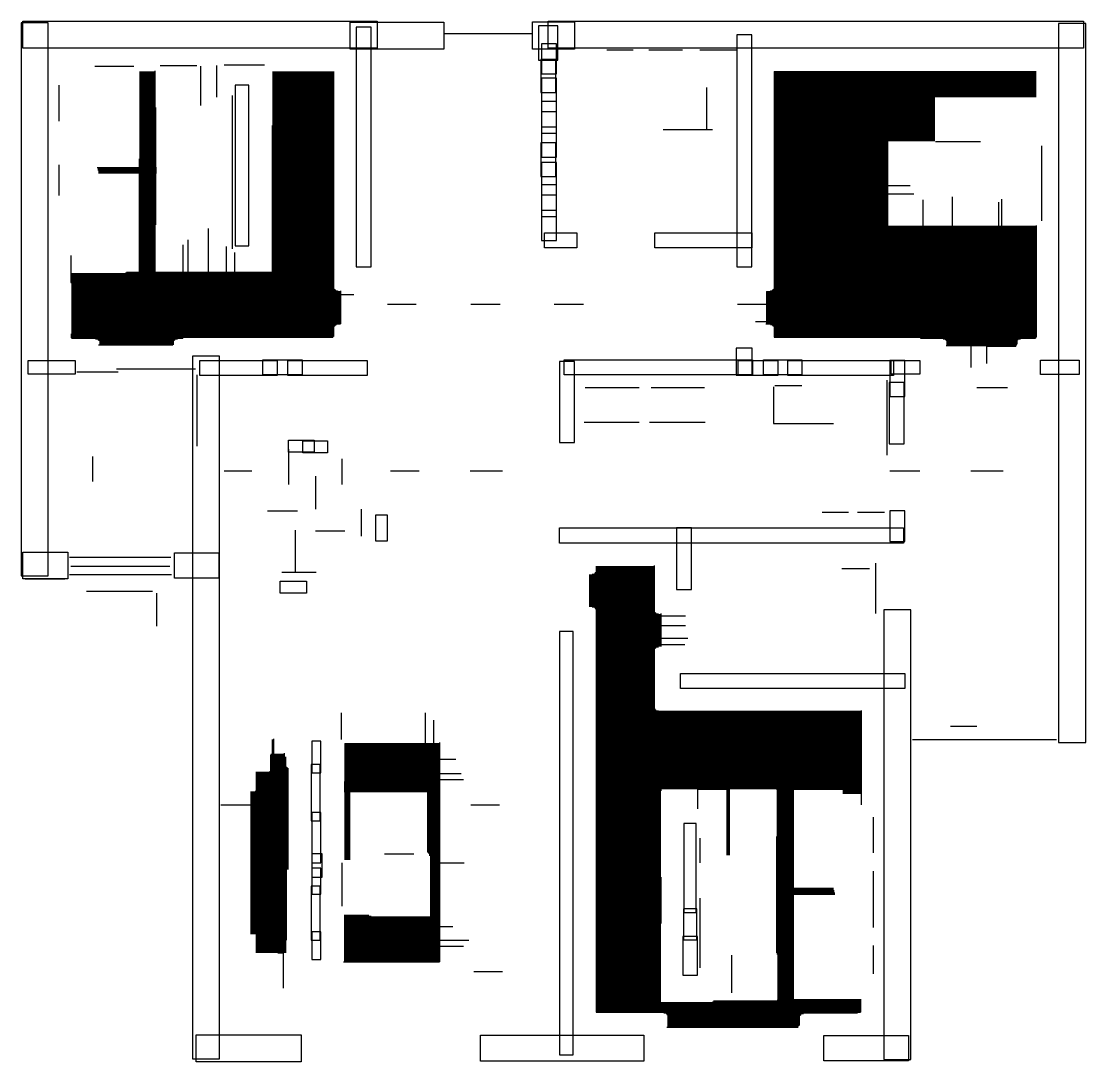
# Model space of a CAD drawing. Header units: metres. Extents: x -135 to 10487, y -135 to 10247.
import ezdxf

# ---------------------------------------------------------------- set-up
doc = ezdxf.new("R2010")
doc.units = ezdxf.units.M

msp = doc.modelspace()

# ---------------------------------------------------------------- linework, layer by layer
at = {"layer": 'A-TRACE'}
for p, q in [((4090, 10127), (4959, 10127)), ((5708, 9963), (5970, 9963)), ((6127, 9963), (6464, 9963)), ((6637, 9963), (7004, 9963)), ((599, 9798), (989, 9798)), ((1251, 9805), (1618, 9805)), ((1655, 9798), (1655, 9408)), ((1813, 9805), (1813, 9491)), ((1888, 9813), (2292, 9813)), ((1049, 9745), (1049, 7019)), ((1056, 9745), (1056, 7019)), ((1064, 9745), (1064, 7019)), ((1071, 9745), (1071, 7019)), ((1079, 9745), (1079, 7019)), ((1086, 9745), (1086, 7019)), ((1094, 9745), (1094, 7019)), ((1101, 9745), (1101, 7019)), ((1109, 9745), (1109, 7019)), ((1116, 9745), (1116, 7019)), ((1124, 9745), (1124, 7019)), ((1131, 9745), (1131, 7019)), ((1139, 9745), (1139, 7019)), ((1146, 9745), (1146, 7019)), ((1154, 9745), (1154, 7019)), ((1161, 9745), (1161, 7019)), ((1169, 9745), (1169, 7019)), ((1176, 9745), (1176, 7019)), ((1184, 9745), (1184, 7019)), ((1191, 9745), (1191, 7019)), ((1199, 9753), (1199, 7019)), ((2375, 9745), (2375, 7094)), ((2382, 9745), (2382, 7094)), ((2390, 9745), (2390, 7094)), ((2397, 9745), (2397, 7094)), ((2404, 9745), (2404, 7094)), ((2412, 9745), (2412, 7094)), ((2419, 9745), (2419, 7094)), ((2427, 9745), (2427, 7094)), ((2434, 9745), (2434, 7094)), ((2442, 9745), (2442, 7094)), ((2449, 9745), (2449, 7094)), ((2457, 9745), (2457, 7094)), ((2464, 9745), (2464, 7094)), ((2472, 9745), (2472, 7094)), ((2479, 9745), (2479, 7094)), ((2487, 9745), (2487, 7094)), ((2494, 9745), (2494, 7094)), ((2502, 9745), (2502, 7094)), ((2509, 9745), (2509, 7094)), ((2517, 9745), (2517, 7094)), ((2524, 9745), (2524, 7094)), ((2532, 9745), (2532, 7094)), ((2539, 9745), (2539, 7094)), ((2547, 9745), (2547, 7094)), ((2554, 9745), (2554, 7094)), ((2562, 9745), (2562, 7094)), ((2569, 9745), (2569, 7094)), ((2577, 9745), (2577, 7094)), ((2584, 9745), (2584, 7094)), ((2592, 9745), (2592, 7094)), ((2599, 9745), (2599, 7094)), ((2607, 9745), (2607, 7094)), ((2614, 9745), (2614, 7094)), ((2622, 9745), (2622, 7094)), ((2629, 9745), (2629, 7094)), ((2637, 9745), (2637, 7094)), ((2644, 9745), (2644, 7094)), ((2652, 9745), (2652, 7094)), ((2659, 9745), (2659, 7094)), ((2667, 9745), (2667, 7094)), ((2674, 9745), (2674, 7094)), ((2682, 9745), (2682, 7094)), ((2689, 9745), (2689, 7094)), ((2697, 9745), (2697, 7094)), ((2704, 9745), (2704, 7094)), ((2712, 9745), (2712, 7094)), ((2719, 9745), (2719, 7094)), ((2727, 9745), (2727, 7094)), ((2734, 9745), (2734, 7094)), ((2742, 9745), (2742, 7094)), ((2749, 9745), (2749, 7094)), ((2757, 9745), (2757, 7094)), ((2764, 9745), (2764, 7094)), ((2772, 9745), (2772, 7094)), ((2779, 9745), (2779, 7094)), ((2787, 9745), (2787, 7094)), ((2794, 9745), (2794, 7094)), ((2801, 9745), (2801, 7094)), ((2809, 9745), (2809, 7094)), ((2816, 9745), (2816, 7094)), ((2824, 9745), (2824, 7094)), ((2831, 9745), (2831, 7094)), ((2839, 9745), (2839, 7094)), ((2846, 9745), (2846, 7094)), ((2854, 9745), (2854, 7094)), ((2861, 9745), (2861, 7094)), ((2869, 9745), (2869, 7094)), ((2876, 9745), (2876, 7094)), ((2884, 9745), (2884, 7094)), ((2891, 9745), (2891, 7094)), ((2899, 9745), (2899, 7094)), ((2906, 9745), (2906, 7094)), ((2914, 9745), (2914, 7094)), ((2921, 9745), (2921, 7094)), ((2929, 9745), (2929, 7094)), ((2936, 9745), (2936, 7094)), ((2944, 9745), (2944, 7094)), ((2951, 9745), (2951, 7094)), ((2959, 9745), (2959, 7094)), ((2966, 9745), (2966, 7094)), ((2974, 9745), (2974, 7094)), ((2981, 9745), (2981, 7101)), ((7378, 9745), (9993, 9745)), ((7378, 9745), (7378, 7094)), ((7378, 9738), (9993, 9738)), ((7378, 9730), (9993, 9730)), ((7378, 9723), (9993, 9723)), ((7378, 9715), (9993, 9715)), ((7378, 9708), (9993, 9708)), ((7378, 9700), (9993, 9700)), ((7378, 9693), (9993, 9693)), ((7378, 9685), (9993, 9685)), ((7378, 9678), (9993, 9678)), ((7378, 9670), (9993, 9670)), ((7386, 9745), (7386, 7094)), ((7393, 9745), (7393, 7094)), ((7401, 9745), (7401, 7094)), ((7408, 9745), (7408, 7094)), ((7416, 9745), (7416, 7094)), ((7423, 9745), (7423, 7094)), ((7431, 9745), (7431, 7094)), ((7438, 9745), (7438, 7094)), ((7446, 9745), (7446, 7094)), ((7453, 9745), (7453, 7094)), ((7461, 9745), (7461, 7094)), ((7468, 9745), (7468, 7094)), ((7476, 9745), (7476, 7094)), ((7483, 9745), (7483, 7094)), ((7491, 9745), (7491, 7094)), ((7498, 9745), (7498, 7094)), ((7506, 9745), (7506, 7094)), ((7513, 9745), (7513, 7094)), ((7521, 9745), (7521, 7094)), ((7528, 9745), (7528, 7094)), ((7536, 9745), (7536, 7094)), ((7543, 9745), (7543, 7094)), ((7551, 9745), (7551, 7094)), ((7558, 9745), (7558, 7094)), ((7566, 9745), (7566, 7094)), ((7573, 9745), (7573, 7094)), ((7581, 9745), (7581, 7094)), ((7588, 9745), (7588, 7094)), ((7596, 9745), (7596, 7094)), ((7603, 9745), (7603, 7094)), ((7610, 9745), (7610, 7094)), ((7618, 9745), (7618, 7094)), ((7625, 9745), (7625, 7094)), ((7633, 9745), (7633, 7094)), ((7640, 9745), (7640, 7094)), ((7648, 9745), (7648, 7094)), ((7655, 9745), (7655, 7094)), ((7663, 9745), (7663, 7094)), ((7670, 9745), (7670, 7094)), ((7678, 9745), (7678, 7094)), ((7685, 9745), (7685, 7094)), ((7693, 9745), (7693, 7094)), ((7700, 9745), (7700, 7094)), ((7708, 9745), (7708, 7094)), ((7715, 9745), (7715, 7094)), ((7723, 9745), (7723, 7094)), ((7730, 9745), (7730, 7094)), ((7738, 9745), (7738, 7094)), ((7745, 9745), (7745, 7094)), ((7753, 9745), (7753, 7094)), ((7760, 9745), (7760, 7094)), ((7768, 9745), (7768, 7094)), ((7775, 9745), (7775, 7094)), ((7783, 9745), (7783, 7094)), ((7790, 9745), (7790, 7094)), ((7798, 9745), (7798, 7094)), ((7805, 9745), (7805, 7094)), ((7813, 9745), (7813, 7094)), ((7820, 9745), (7820, 7094)), ((7828, 9745), (7828, 7094)), ((7835, 9745), (7835, 7094)), ((7843, 9745), (7843, 7094)), ((7850, 9745), (7850, 7094)), ((7858, 9745), (7858, 7094)), ((7865, 9745), (7865, 7094)), ((7873, 9745), (7873, 7094)), ((7880, 9745), (7880, 7094)), ((7888, 9745), (7888, 7094)), ((7895, 9745), (7895, 7094)), ((7903, 9745), (7903, 7094)), ((7910, 9745), (7910, 7094)), ((7918, 9745), (7918, 7094)), ((7925, 9745), (7925, 7094)), ((7933, 9745), (7933, 7094)), ((7940, 9745), (7940, 7094)), ((7948, 9745), (7948, 7094)), ((7955, 9745), (7955, 7094)), ((7963, 9745), (7963, 7094)), ((7970, 9745), (7970, 7094)), ((7978, 9745), (7978, 7094)), ((7985, 9745), (7985, 7094)), ((7993, 9745), (7993, 7094)), ((8000, 9745), (8000, 7094)), ((8007, 9745), (8007, 7094)), ((8015, 9745), (8015, 7094)), ((8022, 9745), (8022, 7094)), ((8030, 9745), (8030, 7094)), ((8037, 9745), (8037, 7094)), ((8045, 9745), (8045, 7094)), ((8052, 9745), (8052, 7094)), ((8060, 9745), (8060, 7094)), ((8067, 9745), (8067, 7094)), ((8075, 9745), (8075, 7094)), ((8082, 9745), (8082, 7094)), ((8090, 9745), (8090, 7094)), ((8097, 9745), (8097, 7094)), ((8105, 9745), (8105, 7094)), ((8112, 9745), (8112, 7094)), ((8120, 9745), (8120, 7094)), ((8127, 9745), (8127, 7094)), ((8135, 9745), (8135, 7094)), ((8142, 9745), (8142, 7094)), ((8150, 9745), (8150, 7094)), ((8157, 9745), (8157, 7094)), ((8165, 9745), (8165, 7094)), ((8172, 9745), (8172, 7094)), ((8180, 9745), (8180, 7094)), ((8187, 9745), (8187, 7094)), ((8195, 9745), (8195, 7094)), ((8202, 9745), (8202, 7094)), ((8210, 9745), (8210, 7094)), ((8217, 9745), (8217, 7094)), ((8225, 9745), (8225, 7094)), ((8232, 9745), (8232, 7094)), ((8240, 9745), (8240, 7094)), ((8247, 9745), (8247, 7094)), ((8255, 9745), (8255, 7094)), ((8262, 9745), (8262, 7094)), ((8270, 9745), (8270, 7094)), ((8277, 9745), (8277, 7094)), ((8285, 9745), (8285, 7094)), ((8292, 9745), (8292, 7094)), ((8300, 9745), (8300, 7094)), ((8307, 9745), (8307, 7094)), ((8315, 9745), (8315, 7094)), ((8322, 9745), (8322, 7094)), ((8330, 9745), (8330, 7094)), ((8337, 9745), (8337, 7094)), ((8345, 9745), (8345, 7094)), ((8352, 9745), (8352, 7094)), ((8360, 9745), (8360, 7094)), ((8367, 9745), (8367, 7094)), ((8375, 9745), (8375, 7094)), ((8382, 9745), (8382, 7094)), ((8390, 9745), (8390, 7094)), ((8397, 9745), (8397, 7094)), ((8404, 9745), (8404, 7094)), ((8412, 9745), (8412, 7094)), ((8419, 9745), (8419, 7094)), ((8427, 9745), (8427, 7094)), ((8434, 9745), (8434, 7094)), ((8442, 9745), (8442, 7094)), ((8449, 9745), (8449, 7094)), ((8457, 9745), (8457, 7094)), ((8464, 9745), (8464, 7094)), ((8472, 9745), (8472, 7094)), ((8479, 9745), (8479, 7094)), ((8487, 9745), (8487, 7094)), ((8494, 9745), (8494, 7094)), ((8502, 9745), (8502, 7094)), ((8509, 9745), (8509, 7094)), ((240, 9610), (240, 9251)), ((6704, 9588), (6704, 9169)), ((7378, 9663), (9993, 9663)), ((7378, 9655), (9993, 9655)), ((7378, 9648), (9993, 9648)), ((7378, 9640), (9993, 9640)), ((7378, 9633), (9993, 9633)), ((7378, 9625), (9993, 9625)), ((7378, 9618), (9993, 9618)), ((7378, 9610), (9993, 9610)), ((7378, 9603), (9993, 9603)), ((7378, 9596), (9993, 9596)), ((7378, 9588), (9993, 9588)), ((7378, 9581), (9993, 9581)), ((7378, 9573), (9993, 9573)), ((7378, 9566), (9993, 9566)), ((1970, 9506), (1970, 7978)), ((7378, 9558), (9993, 9558)), ((7378, 9551), (9993, 9551)), ((7378, 9543), (9993, 9543)), ((7378, 9536), (9993, 9536)), ((7378, 9528), (9993, 9528)), ((7378, 9521), (9993, 9521)), ((7378, 9513), (9993, 9513)), ((7378, 9506), (9993, 9506)), ((7378, 9498), (9993, 9498)), ((7378, 9491), (8981, 9491)), ((7378, 9483), (8981, 9483)), ((7378, 9476), (8981, 9476)), ((7378, 9468), (8981, 9468)), ((7378, 9461), (8981, 9461)), ((1206, 9386), (1206, 8217)), ((7378, 9453), (8981, 9453)), ((7378, 9446), (8981, 9446)), ((7378, 9438), (8981, 9438)), ((7378, 9431), (8981, 9431)), ((7378, 9423), (8981, 9423)), ((7378, 9416), (8981, 9416)), ((7378, 9408), (8981, 9408)), ((7378, 9401), (8981, 9401)), ((7378, 9393), (8981, 9393)), ((7378, 9386), (8981, 9386)), ((7378, 9378), (8981, 9378)), ((7378, 9371), (8981, 9371)), ((7378, 9363), (8981, 9363)), ((7378, 9356), (8981, 9356)), ((7378, 9348), (8981, 9348)), ((7378, 9341), (8981, 9341)), ((7378, 9333), (8981, 9333)), ((7378, 9326), (8981, 9326)), ((7378, 9318), (8981, 9318)), ((7378, 9311), (8981, 9311)), ((7378, 9303), (8981, 9303)), ((7378, 9296), (8981, 9296)), ((7378, 9288), (8981, 9288)), ((7378, 9281), (8981, 9281)), ((7378, 9273), (8981, 9273)), ((7378, 9266), (8981, 9266)), ((7378, 9258), (8981, 9258)), ((7378, 9251), (8981, 9251)), ((7378, 9243), (8981, 9243)), ((2367, 9206), (2367, 7094)), ((6270, 9169), (6764, 9169)), ((7378, 9236), (8981, 9236)), ((7378, 9228), (8981, 9228)), ((7378, 9221), (8981, 9221)), ((7378, 9213), (8981, 9213)), ((7378, 9206), (8981, 9206)), ((7378, 9199), (8981, 9199)), ((7378, 9191), (8981, 9191)), ((7378, 9184), (8981, 9184)), ((7378, 9176), (8981, 9176)), ((7378, 9169), (8981, 9169)), ((7378, 9161), (8981, 9161)), ((7378, 9154), (8981, 9154)), ((7378, 9146), (8981, 9146)), ((7378, 9139), (8981, 9139)), ((7378, 9131), (8981, 9131)), ((7378, 9124), (8981, 9124)), ((7378, 9116), (8981, 9116)), ((7378, 9109), (8981, 9109)), ((7378, 9101), (8981, 9101)), ((7378, 9094), (8981, 9094)), ((7378, 9086), (8981, 9086)), ((7378, 9079), (8981, 9079)), ((7378, 9071), (8981, 9071)), ((7378, 9064), (8981, 9064)), ((7378, 9056), (8981, 9056)), ((7378, 9049), (8509, 9049)), ((7378, 9041), (8509, 9041)), ((7378, 9034), (8509, 9034)), ((8989, 9049), (9438, 9049)), ((7378, 9026), (8509, 9026)), ((7378, 9019), (8509, 9019)), ((7378, 9011), (8509, 9011)), ((7378, 9004), (8509, 9004)), ((7378, 8996), (8509, 8996)), ((7378, 8989), (8509, 8989)), ((7378, 8981), (8509, 8981)), ((7378, 8974), (8509, 8974)), ((7378, 8966), (8509, 8966)), ((7378, 8959), (8509, 8959)), ((7378, 8951), (8509, 8951)), ((7378, 8944), (8509, 8944)), ((7378, 8936), (8509, 8936)), ((7378, 8929), (8509, 8929)), ((10045, 9004), (10045, 8255)), ((240, 8816), (240, 8509)), ((1041, 8876), (1041, 7019)), ((7378, 8921), (8509, 8921)), ((7378, 8914), (8509, 8914)), ((7378, 8906), (8509, 8906)), ((7378, 8899), (8509, 8899)), ((7378, 8891), (8509, 8891)), ((7378, 8884), (8509, 8884)), ((7378, 8876), (8509, 8876)), ((7378, 8869), (8509, 8869)), ((7378, 8861), (8509, 8861)), ((7378, 8854), (8509, 8854)), ((7378, 8846), (8509, 8846)), ((7378, 8839), (8509, 8839)), ((7378, 8831), (8509, 8831)), ((7378, 8824), (8509, 8824)), ((7378, 8816), (8509, 8816)), ((622, 8787), (1213, 8787)), ((629, 8779), (1213, 8779)), ((629, 8772), (1213, 8772)), ((629, 8764), (1213, 8764)), ((637, 8757), (1213, 8757)), ((637, 8749), (1213, 8749)), ((637, 8734), (1213, 8734)), ((644, 8742), (1213, 8742)), ((7378, 8809), (8509, 8809)), ((7378, 8801), (8509, 8801)), ((7378, 8794), (8509, 8794)), ((7378, 8787), (8509, 8787)), ((7378, 8779), (8509, 8779)), ((7378, 8772), (8509, 8772)), ((7378, 8764), (8509, 8764)), ((7378, 8757), (8509, 8757)), ((7378, 8749), (8509, 8749)), ((7378, 8742), (8509, 8742)), ((7378, 8734), (8509, 8734)), ((7378, 8727), (8509, 8727)), ((7378, 8719), (8509, 8719)), ((7378, 8712), (8509, 8712)), ((7378, 8704), (8509, 8704)), ((7378, 8697), (8509, 8697)), ((7378, 8689), (8509, 8689)), ((7378, 8682), (8509, 8682)), ((7378, 8674), (8509, 8674)), ((7378, 8667), (8509, 8667)), ((7378, 8659), (8509, 8659)), ((7378, 8652), (8509, 8652)), ((7378, 8644), (8509, 8644)), ((7378, 8637), (8509, 8637)), ((7378, 8629), (8509, 8629)), ((7378, 8622), (8509, 8622)), ((7378, 8614), (8509, 8614)), ((7378, 8607), (8734, 8607)), ((7378, 8599), (8509, 8599)), ((7378, 8592), (8509, 8592)), ((7378, 8584), (8509, 8584)), ((7378, 8577), (8509, 8577)), ((7378, 8569), (8509, 8569)), ((7378, 8562), (8509, 8562)), ((7378, 8554), (8509, 8554)), ((7378, 8547), (8509, 8547)), ((7378, 8539), (8509, 8539)), ((7378, 8532), (8509, 8532)), ((7378, 8524), (8772, 8524)), ((7378, 8517), (8509, 8517)), ((7378, 8509), (8509, 8509)), ((7378, 8502), (8509, 8502)), ((7378, 8494), (8509, 8494)), ((7378, 8487), (8509, 8487)), ((7378, 8479), (8509, 8479)), ((7378, 8472), (8509, 8472)), ((7378, 8464), (8509, 8464)), ((7378, 8457), (8509, 8457)), ((7378, 8449), (8509, 8449)), ((7378, 8442), (8509, 8442)), ((7378, 8434), (8509, 8434)), ((7378, 8427), (8509, 8427)), ((7378, 8419), (8509, 8419)), ((7378, 8412), (8509, 8412)), ((7378, 8404), (8509, 8404)), ((7378, 8397), (8509, 8397)), ((8861, 8464), (8861, 7086)), ((9154, 8494), (9154, 7011)), ((9618, 8442), (9618, 7004)), ((9648, 8472), (9648, 7004)), ((7378, 8390), (8509, 8390)), ((7378, 8382), (8509, 8382)), ((7378, 8375), (8509, 8375)), ((7378, 8367), (8509, 8367)), ((7378, 8360), (8509, 8360)), ((7378, 8352), (8509, 8352)), ((7378, 8345), (8509, 8345)), ((7378, 8337), (8509, 8337)), ((7378, 8330), (8509, 8330)), ((7378, 8322), (8509, 8322)), ((7378, 8315), (8509, 8315)), ((7378, 8307), (8509, 8307)), ((7378, 8300), (8509, 8300)), ((7378, 8292), (8509, 8292)), ((1730, 8180), (1730, 7094)), ((7378, 8285), (8509, 8285)), ((7378, 8277), (8509, 8277)), ((7378, 8270), (8509, 8270)), ((7378, 8262), (8509, 8262)), ((7378, 8255), (8509, 8255)), ((7378, 8247), (8509, 8247)), ((7378, 8240), (8509, 8240)), ((7378, 8232), (8509, 8232)), ((7378, 8225), (8509, 8225)), ((7378, 8217), (8509, 8217)), ((7378, 8210), (8509, 8210)), ((7378, 8202), (9993, 8202)), ((7378, 8195), (9993, 8195)), ((7378, 8187), (9993, 8187)), ((7378, 8180), (9993, 8180)), ((8517, 8202), (8517, 7094)), ((8524, 8202), (8524, 7094)), ((8532, 8202), (8532, 7094)), ((8539, 8202), (8539, 7094)), ((8547, 8202), (8547, 7094)), ((8554, 8202), (8554, 7094)), ((8562, 8202), (8562, 7094)), ((8569, 8202), (8569, 7094)), ((8577, 8202), (8577, 7094)), ((8584, 8202), (8584, 7094)), ((8592, 8202), (8592, 7094)), ((8599, 8202), (8599, 7094)), ((8607, 8202), (8607, 7094)), ((8614, 8202), (8614, 7094)), ((8622, 8202), (8622, 7094)), ((8629, 8202), (8629, 7094)), ((8637, 8202), (8637, 7094)), ((8644, 8202), (8644, 7094)), ((8652, 8202), (8652, 7094)), ((8659, 8202), (8659, 7094)), ((8667, 8202), (8667, 7094)), ((8674, 8202), (8674, 7094)), ((8682, 8202), (8682, 7094)), ((8689, 8202), (8689, 7094)), ((8697, 8202), (8697, 7094)), ((8704, 8202), (8704, 7094)), ((8712, 8202), (8712, 7094)), ((8719, 8202), (8719, 7094)), ((8727, 8202), (8727, 7094)), ((8734, 8202), (8734, 7094)), ((8742, 8202), (8742, 7094)), ((8749, 8202), (8749, 7094)), ((8757, 8202), (8757, 7094)), ((8764, 8202), (8764, 7094)), ((8772, 8202), (8772, 7094)), ((8779, 8202), (8779, 7094)), ((8787, 8202), (8787, 7094)), ((8794, 8202), (8794, 7094)), ((8801, 8202), (8801, 7094)), ((8809, 8202), (8809, 7094)), ((8816, 8202), (8816, 7094)), ((8824, 8202), (8824, 7094)), ((8831, 8202), (8831, 7094)), ((8839, 8202), (8839, 7086)), ((8846, 8202), (8846, 7086)), ((8854, 8202), (8854, 7086)), ((8869, 8202), (8869, 7086)), ((8876, 8202), (8876, 7086)), ((8884, 8202), (8884, 7086)), ((8891, 8202), (8891, 7086)), ((8899, 8202), (8899, 7086)), ((8906, 8202), (8906, 7086)), ((8914, 8202), (8914, 7086)), ((8921, 8202), (8921, 7086)), ((8929, 8202), (8929, 7086)), ((8936, 8202), (8936, 7086)), ((8944, 8202), (8944, 7086)), ((8951, 8202), (8951, 7086)), ((8959, 8202), (8959, 7086)), ((8966, 8202), (8966, 7086)), ((8974, 8202), (8974, 7086)), ((8981, 8202), (8981, 7086)), ((8989, 8202), (8989, 7086)), ((8996, 8202), (8996, 7086)), ((9004, 8202), (9004, 7086)), ((9011, 8202), (9011, 7086)), ((9019, 8202), (9019, 7086)), ((9026, 8202), (9026, 7086)), ((9034, 8202), (9034, 7086)), ((9041, 8202), (9041, 7086)), ((9049, 8202), (9049, 7086)), ((9056, 8202), (9056, 7086)), ((9064, 8202), (9064, 7079)), ((9071, 8202), (9071, 7079)), ((9079, 8202), (9079, 7079)), ((9086, 8202), (9086, 7071)), ((9094, 8202), (9094, 7064)), ((9101, 8202), (9101, 7011)), ((9109, 8202), (9109, 7011)), ((9116, 8202), (9116, 7011)), ((9124, 8202), (9124, 7011)), ((9131, 8202), (9131, 7011)), ((9139, 8202), (9139, 7011)), ((9146, 8202), (9146, 7011)), ((9161, 8202), (9161, 7011)), ((9169, 8202), (9169, 7011)), ((9176, 8202), (9176, 7011)), ((9184, 8202), (9184, 7011)), ((9191, 8202), (9191, 7011)), ((9199, 8202), (9199, 7011)), ((9206, 8202), (9206, 7011)), ((9213, 8202), (9213, 7011)), ((9221, 8202), (9221, 7011)), ((9228, 8202), (9228, 7011)), ((9236, 8202), (9236, 7011)), ((9243, 8202), (9243, 7011)), ((9251, 8202), (9251, 7011)), ((9258, 8202), (9258, 7011)), ((9266, 8202), (9266, 7011)), ((9273, 8202), (9273, 7011)), ((9281, 8202), (9281, 7011)), ((9288, 8202), (9288, 7011)), ((9296, 8202), (9296, 7011)), ((9303, 8202), (9303, 7011)), ((9311, 8202), (9311, 7011)), ((9318, 8202), (9318, 7011)), ((9326, 8202), (9326, 7011)), ((9333, 8202), (9333, 7011)), ((9341, 8202), (9341, 6794)), ((9348, 8202), (9348, 7011)), ((9356, 8202), (9356, 7011)), ((9363, 8202), (9363, 7011)), ((9371, 8202), (9371, 7011)), ((9378, 8202), (9378, 7011)), ((9386, 8202), (9386, 7011)), ((9393, 8202), (9393, 7011)), ((9401, 8202), (9401, 7011)), ((9408, 8202), (9408, 7011)), ((9416, 8202), (9416, 7011)), ((9423, 8202), (9423, 7011)), ((9431, 8202), (9431, 7011)), ((9438, 8202), (9438, 7011)), ((9446, 8202), (9446, 7011)), ((9453, 8202), (9453, 7011)), ((9461, 8202), (9461, 7011)), ((9468, 8202), (9468, 7011)), ((9476, 8202), (9476, 7011)), ((9483, 8202), (9483, 7011)), ((9491, 8202), (9491, 7011)), ((9498, 8202), (9498, 6831)), ((9506, 8202), (9506, 7004)), ((9513, 8202), (9513, 7004)), ((9521, 8202), (9521, 7004)), ((9528, 8202), (9528, 7004)), ((9536, 8202), (9536, 7004)), ((9543, 8202), (9543, 7004)), ((9551, 8202), (9551, 7004)), ((9558, 8202), (9558, 7004)), ((9566, 8202), (9566, 7004)), ((9573, 8202), (9573, 7004)), ((9581, 8202), (9581, 7004)), ((9588, 8202), (9588, 7004)), ((9596, 8202), (9596, 7004)), ((9603, 8202), (9603, 7004)), ((9610, 8202), (9610, 7004)), ((9625, 8202), (9625, 7004)), ((9633, 8202), (9633, 7004)), ((9640, 8202), (9640, 7004)), ((9655, 8202), (9655, 7004)), ((9663, 8202), (9663, 7004)), ((9670, 8202), (9670, 7004)), ((9678, 8202), (9678, 7004)), ((9685, 8202), (9685, 7004)), ((9693, 8202), (9693, 7004)), ((9700, 8202), (9700, 7004)), ((9708, 8202), (9708, 7004)), ((9715, 8202), (9715, 7004)), ((9723, 8202), (9723, 7004)), ((9730, 8202), (9730, 7004)), ((9738, 8202), (9738, 7004)), ((9745, 8202), (9745, 7004)), ((9753, 8202), (9753, 7004)), ((9760, 8202), (9760, 7004)), ((9768, 8202), (9768, 7004)), ((9775, 8202), (9775, 7004)), ((9783, 8202), (9783, 7004)), ((9790, 8202), (9790, 7004)), ((9798, 8202), (9798, 7026)), ((9805, 8202), (9805, 7064)), ((9813, 8202), (9813, 7071)), ((9820, 8202), (9820, 7079)), ((9828, 8202), (9828, 7079)), ((9835, 8202), (9835, 7079)), ((9843, 8202), (9843, 7086)), ((9850, 8202), (9850, 7086)), ((9858, 8202), (9858, 7086)), ((9865, 8202), (9865, 7086)), ((9873, 8202), (9873, 7086)), ((9880, 8202), (9880, 7086)), ((9888, 8202), (9888, 7086)), ((9895, 8202), (9895, 7086)), ((9903, 8202), (9903, 7086)), ((9910, 8202), (9910, 7086)), ((9918, 8202), (9918, 7086)), ((9925, 8202), (9925, 7086)), ((9933, 8202), (9933, 7086)), ((9940, 8202), (9940, 7086)), ((9948, 8202), (9948, 7086)), ((9955, 8202), (9955, 7086)), ((9963, 8202), (9963, 7086)), ((9970, 8202), (9970, 7086)), ((9978, 8202), (9978, 7086)), ((9985, 8202), (9985, 7086)), ((9993, 8210), (9993, 7094)), ((7378, 8172), (9993, 8172)), ((7378, 8165), (9993, 8165)), ((7378, 8157), (9993, 8157)), ((7378, 8150), (9993, 8150)), ((7378, 8142), (9993, 8142)), ((7378, 8135), (9993, 8135)), ((7378, 8127), (9993, 8127)), ((7378, 8120), (9993, 8120)), ((7378, 8112), (9993, 8112)), ((7378, 8105), (9993, 8105)), ((7378, 8097), (9993, 8097)), ((7378, 8090), (9993, 8090)), ((7378, 8082), (9993, 8082)), ((7378, 8075), (9993, 8075)), ((1476, 8015), (1476, 7086)), ((1528, 8067), (1528, 7094)), ((1910, 8000), (1910, 7094)), ((7378, 8067), (9993, 8067)), ((7378, 8060), (9993, 8060)), ((7378, 8052), (9993, 8052)), ((7378, 8045), (9993, 8045)), ((7378, 8037), (9993, 8037)), ((7378, 8030), (9993, 8030)), ((7378, 8022), (9993, 8022)), ((7378, 8015), (9993, 8015)), ((7378, 8007), (9993, 8007)), ((7378, 8000), (9993, 8000)), ((7378, 7993), (9993, 7993)), ((7378, 7985), (9993, 7985)), ((7378, 7978), (9993, 7978)), ((7378, 7970), (9993, 7970)), ((360, 7910), (360, 7640)), ((1993, 7940), (1993, 7094)), ((7378, 7963), (9993, 7963)), ((7378, 7955), (9993, 7955)), ((7378, 7948), (9993, 7948)), ((7378, 7940), (9993, 7940)), ((7378, 7933), (9993, 7933)), ((7378, 7925), (9993, 7925)), ((7378, 7918), (9993, 7918)), ((7378, 7910), (9993, 7910)), ((7378, 7903), (9993, 7903)), ((7378, 7895), (9993, 7895)), ((7378, 7888), (9993, 7888)), ((7378, 7880), (9993, 7880)), ((7378, 7873), (9993, 7873)), ((7378, 7865), (9993, 7865)), ((7378, 7858), (9993, 7858)), ((7378, 7850), (9993, 7850)), ((7378, 7843), (9993, 7843)), ((7378, 7835), (9993, 7835)), ((7378, 7828), (9993, 7828)), ((7378, 7820), (9993, 7820)), ((7378, 7813), (9993, 7813)), ((7378, 7805), (9993, 7805)), ((7378, 7798), (9993, 7798)), ((7378, 7790), (9993, 7790)), ((7378, 7783), (9993, 7783)), ((7378, 7775), (9993, 7775)), ((7378, 7768), (9993, 7768)), ((7378, 7760), (9993, 7760)), ((360, 7730), (2981, 7730)), ((360, 7723), (2981, 7723)), ((360, 7715), (2981, 7715)), ((360, 7708), (2981, 7708)), ((360, 7700), (2981, 7700)), ((360, 7693), (2981, 7693)), ((360, 7685), (2981, 7685)), ((360, 7678), (2981, 7678)), ((360, 7670), (2981, 7670)), ((360, 7663), (2981, 7663)), ((360, 7655), (2981, 7655)), ((360, 7648), (2981, 7648)), ((906, 7738), (2981, 7738)), ((914, 7745), (2981, 7745)), ((7378, 7753), (9993, 7753)), ((7378, 7745), (9993, 7745)), ((7378, 7738), (9993, 7738)), ((7378, 7730), (9993, 7730)), ((7378, 7723), (9993, 7723)), ((7378, 7715), (9993, 7715)), ((7378, 7708), (9993, 7708)), ((7378, 7700), (9993, 7700)), ((7378, 7693), (9993, 7693)), ((7378, 7685), (9993, 7685)), ((7378, 7678), (9993, 7678)), ((7378, 7670), (9993, 7670)), ((7378, 7663), (9993, 7663)), ((7378, 7655), (9993, 7655)), ((7378, 7648), (9993, 7648)), ((360, 7640), (2981, 7640)), ((367, 7633), (2981, 7633)), ((367, 7625), (2981, 7625)), ((367, 7618), (2981, 7618)), ((367, 7610), (2981, 7610)), ((367, 7603), (2981, 7603)), ((367, 7596), (2981, 7596)), ((367, 7588), (2981, 7588)), ((367, 7581), (2981, 7581)), ((367, 7573), (2989, 7573)), ((367, 7566), (2996, 7566)), ((367, 7558), (3019, 7558)), ((367, 7551), (3049, 7551)), ((367, 7543), (3049, 7543)), ((2989, 7573), (2989, 7206)), ((2996, 7566), (2996, 7213)), ((3004, 7558), (3004, 7221)), ((3011, 7558), (3011, 7221)), ((3019, 7558), (3019, 7228)), ((3026, 7551), (3026, 7228)), ((3034, 7551), (3034, 7228)), ((3041, 7551), (3041, 7228)), ((3049, 7558), (3049, 7228)), ((7303, 7551), (9993, 7551)), ((7303, 7551), (7303, 7228)), ((7303, 7543), (9993, 7543)), ((7311, 7551), (7311, 7228)), ((7318, 7551), (7318, 7228)), ((7326, 7551), (7326, 7228)), ((7333, 7551), (7333, 7228)), ((7341, 7558), (9993, 7558)), ((7341, 7558), (7341, 7221)), ((7348, 7558), (7348, 7221)), ((7356, 7558), (7356, 7221)), ((7363, 7566), (9993, 7566)), ((7363, 7566), (7363, 7213)), ((7371, 7573), (9993, 7573)), ((7371, 7573), (7371, 7206)), ((7378, 7640), (9993, 7640)), ((7378, 7633), (9993, 7633)), ((7378, 7625), (9993, 7625)), ((7378, 7618), (9993, 7618)), ((7378, 7610), (9993, 7610)), ((7378, 7603), (9993, 7603)), ((7378, 7596), (9993, 7596)), ((7378, 7588), (9993, 7588)), ((7378, 7581), (9993, 7581)), ((367, 7536), (3049, 7536)), ((367, 7528), (3049, 7528)), ((367, 7521), (3184, 7521)), ((367, 7513), (3049, 7513)), ((367, 7506), (3049, 7506)), ((367, 7498), (3049, 7498)), ((367, 7491), (3049, 7491)), ((367, 7483), (3049, 7483)), ((367, 7476), (3049, 7476)), ((367, 7468), (3049, 7468)), ((367, 7461), (3049, 7461)), ((367, 7453), (3049, 7453)), ((367, 7446), (3049, 7446)), ((367, 7438), (3049, 7438)), ((7303, 7536), (9993, 7536)), ((7303, 7528), (9993, 7528)), ((7303, 7521), (9993, 7521)), ((7303, 7513), (9993, 7513)), ((7303, 7506), (9993, 7506)), ((7303, 7498), (9993, 7498)), ((7303, 7491), (9993, 7491)), ((7303, 7483), (9993, 7483)), ((7303, 7476), (9993, 7476)), ((7303, 7468), (9993, 7468)), ((7303, 7461), (9993, 7461)), ((7303, 7453), (9993, 7453)), ((7303, 7446), (9993, 7446)), ((7303, 7438), (9993, 7438)), ((367, 7431), (3049, 7431)), ((367, 7423), (3049, 7423)), ((367, 7416), (3049, 7416)), ((367, 7408), (3049, 7408)), ((367, 7401), (3049, 7401)), ((367, 7393), (3049, 7393)), ((367, 7386), (3049, 7386)), ((367, 7378), (3049, 7378)), ((367, 7371), (3049, 7371)), ((367, 7363), (3049, 7363)), ((367, 7356), (3049, 7356)), ((367, 7348), (3049, 7348)), ((367, 7341), (3049, 7341)), ((367, 7333), (3049, 7333)), ((3521, 7423), (3805, 7423)), ((4352, 7423), (4644, 7423)), ((5184, 7423), (5476, 7423)), ((7011, 7423), (9993, 7423)), ((7303, 7431), (9993, 7431)), ((7303, 7416), (9993, 7416)), ((7303, 7408), (9993, 7408)), ((7303, 7401), (9993, 7401)), ((7303, 7393), (9993, 7393)), ((7303, 7386), (9993, 7386)), ((7303, 7378), (9993, 7378)), ((7303, 7371), (9993, 7371)), ((7303, 7363), (9993, 7363)), ((7303, 7356), (9993, 7356)), ((7303, 7348), (9993, 7348)), ((7303, 7341), (9993, 7341)), ((7303, 7333), (9993, 7333)), ((367, 7326), (3049, 7326)), ((367, 7318), (3049, 7318)), ((367, 7311), (3049, 7311)), ((367, 7303), (3049, 7303)), ((367, 7296), (3049, 7296)), ((367, 7288), (3049, 7288)), ((367, 7281), (3049, 7281)), ((367, 7273), (3049, 7273)), ((367, 7266), (3049, 7266)), ((367, 7258), (3049, 7258)), ((367, 7251), (3049, 7251)), ((367, 7243), (3049, 7243)), ((367, 7236), (3049, 7236)), ((367, 7228), (3049, 7228)), ((7191, 7251), (9993, 7251)), ((7296, 7228), (9993, 7228)), ((7303, 7326), (9993, 7326)), ((7303, 7318), (9993, 7318)), ((7303, 7311), (9993, 7311)), ((7303, 7303), (9993, 7303)), ((7303, 7296), (9993, 7296)), ((7303, 7288), (9993, 7288)), ((7303, 7281), (9993, 7281)), ((7303, 7273), (9993, 7273)), ((7303, 7266), (9993, 7266)), ((7303, 7258), (9993, 7258)), ((7303, 7243), (9993, 7243)), ((7303, 7236), (9993, 7236)), ((360, 7124), (2981, 7124)), ((367, 7221), (3011, 7221)), ((367, 7213), (2996, 7213)), ((367, 7206), (2989, 7206)), ((367, 7199), (2981, 7199)), ((367, 7191), (2981, 7191)), ((367, 7184), (2981, 7184)), ((367, 7176), (2981, 7176)), ((367, 7169), (2981, 7169)), ((367, 7161), (2981, 7161)), ((367, 7154), (2981, 7154)), ((367, 7146), (2981, 7146)), ((367, 7139), (2981, 7139)), ((367, 7131), (2981, 7131)), ((7341, 7221), (9993, 7221)), ((7363, 7213), (9993, 7213)), ((7371, 7206), (9993, 7206)), ((7378, 7199), (9993, 7199)), ((7378, 7191), (9993, 7191)), ((7378, 7184), (9993, 7184)), ((7378, 7176), (9993, 7176)), ((7378, 7169), (9993, 7169)), ((7378, 7161), (9993, 7161)), ((7378, 7154), (9993, 7154)), ((7378, 7146), (9993, 7146)), ((7378, 7139), (9993, 7139)), ((7378, 7131), (9993, 7131)), ((7378, 7124), (9993, 7124)), ((360, 7116), (2981, 7116)), ((360, 7109), (2981, 7109)), ((360, 7101), (2981, 7101)), ((360, 7094), (2974, 7094)), ((367, 7086), (1476, 7086)), ((607, 7079), (1423, 7079)), ((629, 7071), (1401, 7071)), ((637, 7064), (1393, 7064)), ((637, 7019), (1378, 7019)), ((644, 7056), (1386, 7056)), ((644, 7049), (1386, 7049)), ((644, 7041), (1386, 7041)), ((644, 7034), (1386, 7034)), ((644, 7026), (1386, 7026)), ((7378, 7116), (9993, 7116)), ((7378, 7109), (9993, 7109)), ((7378, 7101), (9993, 7101)), ((7378, 7094), (9993, 7094)), ((8839, 7086), (9985, 7086)), ((9064, 7079), (9835, 7079)), ((9086, 7071), (9813, 7071)), ((9094, 7064), (9805, 7064)), ((9094, 7011), (9790, 7011)), ((9101, 7056), (9798, 7056)), ((9101, 7049), (9798, 7049)), ((9101, 7041), (9798, 7041)), ((9101, 7034), (9798, 7034)), ((9101, 7026), (9798, 7026)), ((9101, 7019), (9790, 7019)), ((9498, 7004), (9790, 7004)), ((419, 6749), (831, 6749)), ((816, 6779), (1603, 6779)), ((1573, 6779), (1573, 6007)), ((1618, 6719), (1618, 6007)), ((5491, 6592), (6030, 6592)), ((6150, 6592), (6682, 6592)), ((7371, 6599), (7371, 6232)), ((7386, 6614), (7655, 6614)), ((8502, 6667), (8502, 5918)), ((9401, 6592), (9708, 6592)), ((5483, 6247), (6030, 6247)), ((6135, 6247), (6689, 6247)), ((7371, 6232), (7970, 6232)), ((2532, 5978), (2532, 5625)), ((577, 5903), (577, 5655)), ((3064, 5880), (3064, 5625)), ((1888, 5760), (2165, 5760)), ((3551, 5760), (3835, 5760)), ((4345, 5760), (4667, 5760)), ((8532, 5760), (8831, 5760)), ((9341, 5760), (9663, 5760)), ((2801, 5708), (2801, 5378)), ((2322, 5363), (2622, 5363)), ((3258, 5378), (3258, 5109)), ((7858, 5348), (8120, 5348)), ((8210, 5348), (8479, 5348)), ((2599, 5169), (2599, 4749)), ((2801, 5161), (3094, 5161)), ((345, 4899), (1356, 4899)), ((360, 4809), (1348, 4809)), ((5603, 4809), (5603, 360)), ((5610, 4809), (5610, 352)), ((5618, 4809), (5618, 352)), ((5625, 4809), (5625, 352)), ((5633, 4809), (5633, 352)), ((5640, 4809), (5640, 352)), ((5648, 4809), (5648, 352)), ((5655, 4809), (5655, 352)), ((5663, 4809), (5663, 352)), ((5670, 4809), (5670, 352)), ((5678, 4809), (5678, 352)), ((5685, 4809), (5685, 352)), ((5693, 4809), (5693, 352)), ((5700, 4809), (5700, 352)), ((5708, 4809), (5708, 352)), ((5715, 4809), (5715, 360)), ((5723, 4809), (5723, 360)), ((5730, 4809), (5730, 360)), ((5738, 4809), (5738, 360)), ((5745, 4809), (5745, 360)), ((5753, 4809), (5753, 360)), ((5760, 4809), (5760, 360)), ((5768, 4809), (5768, 360)), ((5775, 4809), (5775, 360)), ((5783, 4809), (5783, 360)), ((5790, 4809), (5790, 360)), ((5798, 4809), (5798, 360)), ((5805, 4809), (5805, 360)), ((5813, 4809), (5813, 360)), ((5820, 4809), (5820, 360)), ((5828, 4809), (5828, 360)), ((5835, 4809), (5835, 360)), ((5843, 4809), (5843, 360)), ((5850, 4809), (5850, 360)), ((5858, 4809), (5858, 360)), ((5865, 4809), (5865, 360)), ((5873, 4809), (5873, 360)), ((5880, 4809), (5880, 360)), ((5888, 4809), (5888, 360)), ((5895, 4809), (5895, 360)), ((5903, 4809), (5903, 360)), ((5910, 4809), (5910, 360)), ((5918, 4809), (5918, 360)), ((5925, 4809), (5925, 360)), ((5933, 4809), (5933, 360)), ((5940, 4809), (5940, 360)), ((5948, 4809), (5948, 360)), ((5955, 4809), (5955, 360)), ((5963, 4809), (5963, 360)), ((5970, 4809), (5970, 360)), ((5978, 4809), (5978, 360)), ((5985, 4809), (5985, 360)), ((5993, 4809), (5993, 360)), ((6000, 4809), (6000, 360)), ((6007, 4809), (6007, 360)), ((6015, 4809), (6015, 360)), ((6022, 4809), (6022, 360)), ((6030, 4809), (6030, 360)), ((6037, 4809), (6037, 360)), ((6045, 4809), (6045, 360)), ((6052, 4809), (6052, 360)), ((6060, 4809), (6060, 360)), ((6067, 4809), (6067, 360)), ((6075, 4809), (6075, 360)), ((6082, 4809), (6082, 360)), ((6090, 4809), (6090, 360)), ((6097, 4809), (6097, 360)), ((6105, 4809), (6105, 360)), ((6112, 4809), (6112, 360)), ((6120, 4809), (6120, 360)), ((6127, 4809), (6127, 360)), ((6135, 4809), (6135, 360)), ((6142, 4809), (6142, 360)), ((6150, 4809), (6150, 360)), ((6157, 4809), (6157, 360)), ((6165, 4809), (6165, 360)), ((6172, 4809), (6172, 360)), ((6180, 4816), (6180, 360)), ((8052, 4787), (8330, 4787)), ((8390, 4839), (8390, 4337)), ((-97, 4682), (300, 4682)), ((345, 4727), (1363, 4727)), ((2464, 4749), (2809, 4749)), ((5536, 4727), (5536, 4404)), ((5543, 4727), (5543, 4404)), ((5551, 4727), (5551, 4404)), ((5558, 4727), (5558, 4404)), ((5566, 4734), (5566, 4397)), ((5573, 4734), (5573, 4397)), ((5581, 4734), (5581, 4397)), ((5588, 4742), (5588, 4390)), ((5596, 4749), (5596, 4382)), ((517, 4562), (1176, 4562)), ((1213, 4539), (1213, 4210)), ((5603, 4315), (6494, 4315)), ((6187, 4352), (6187, 3985)), ((6195, 4345), (6195, 3993)), ((6202, 4337), (6202, 4000)), ((6210, 4337), (6210, 4000)), ((6217, 4337), (6217, 4000)), ((6225, 4330), (6225, 4007)), ((6232, 4330), (6232, 4007)), ((6240, 4330), (6240, 4007)), ((6247, 4337), (6247, 4007)), ((5603, 4217), (6494, 4217)), ((5603, 4090), (6517, 4090)), ((5603, 4030), (6487, 4030)), ((6809, 3738), (7086, 3738)), ((7805, 3738), (8075, 3738)), ((3056, 3348), (3056, 3079)), ((3895, 3348), (3895, 2562)), ((5603, 3363), (8247, 3363)), ((5603, 3356), (8247, 3356)), ((5603, 3348), (8247, 3348)), ((5603, 3341), (8247, 3341)), ((5603, 3333), (8247, 3333)), ((5603, 3326), (8247, 3326)), ((5603, 3318), (8247, 3318)), ((5603, 3311), (8247, 3311)), ((5603, 3303), (8247, 3303)), ((5603, 3296), (8247, 3296)), ((6187, 3386), (6187, 360)), ((6195, 3378), (6195, 360)), ((6202, 3371), (6202, 360)), ((6210, 3371), (6210, 360)), ((6217, 3371), (6217, 360)), ((6225, 3363), (6225, 360)), ((6232, 3363), (6232, 360)), ((6240, 3363), (6240, 360)), ((6247, 3363), (6247, 2569)), ((6614, 3363), (6614, 2390)), ((6906, 3363), (6906, 1925)), ((6914, 3363), (6914, 1925)), ((6921, 3363), (6921, 1925)), ((6929, 3363), (6929, 1925)), ((7408, 3363), (7408, 936)), ((7416, 3363), (7416, 210)), ((7423, 3363), (7423, 210)), ((7431, 3363), (7431, 210)), ((7438, 3363), (7438, 210)), ((7446, 3363), (7446, 210)), ((7453, 3363), (7453, 210)), ((7461, 3363), (7461, 210)), ((7468, 3363), (7468, 210)), ((7476, 3363), (7476, 210)), ((7483, 3363), (7483, 210)), ((7491, 3363), (7491, 210)), ((7498, 3363), (7498, 210)), ((7506, 3363), (7506, 210)), ((7513, 3363), (7513, 210)), ((7521, 3363), (7521, 210)), ((7528, 3363), (7528, 210)), ((7536, 3363), (7536, 210)), ((7543, 3363), (7543, 210)), ((7551, 3363), (7551, 210)), ((7558, 3363), (7558, 210)), ((7566, 3363), (7566, 210)), ((8067, 3363), (8067, 2539)), ((8075, 3363), (8075, 2539)), ((8082, 3363), (8082, 2539)), ((8090, 3363), (8090, 2539)), ((8097, 3363), (8097, 2539)), ((8105, 3363), (8105, 2539)), ((8112, 3363), (8112, 2539)), ((8120, 3363), (8120, 2539)), ((8127, 3363), (8127, 2539)), ((8135, 3363), (8135, 2539)), ((8142, 3363), (8142, 2539)), ((8150, 3363), (8150, 2539)), ((8157, 3363), (8157, 2539)), ((8165, 3363), (8165, 2539)), ((8172, 3363), (8172, 2539)), ((8180, 3363), (8180, 2539)), ((8187, 3363), (8187, 2539)), ((8195, 3363), (8195, 2539)), ((8202, 3363), (8202, 2539)), ((8210, 3363), (8210, 2539)), ((8217, 3363), (8217, 2539)), ((8225, 3363), (8225, 2539)), ((8232, 3363), (8232, 2539)), ((8240, 3363), (8240, 2539)), ((8247, 3371), (8247, 2427)), ((3978, 3273), (3978, 861)), ((5603, 3288), (8247, 3288)), ((5603, 3281), (8247, 3281)), ((5603, 3273), (8247, 3273)), ((5603, 3266), (8247, 3266)), ((5603, 3258), (8247, 3258)), ((5603, 3251), (8247, 3251)), ((5603, 3243), (8247, 3243)), ((5603, 3236), (8247, 3236)), ((5603, 3228), (8247, 3228)), ((5603, 3221), (8247, 3221)), ((5603, 3213), (8247, 3213)), ((5603, 3206), (8247, 3206)), ((5603, 3199), (8247, 3199)), ((5603, 3191), (8247, 3191)), ((9139, 3213), (9401, 3213)), ((2382, 3086), (2382, 951)), ((5603, 3184), (8247, 3184)), ((5603, 3176), (8247, 3176)), ((5603, 3169), (8247, 3169)), ((5603, 3161), (8247, 3161)), ((5603, 3154), (8247, 3154)), ((5603, 3146), (8247, 3146)), ((5603, 3139), (8247, 3139)), ((5603, 3131), (8247, 3131)), ((5603, 3124), (8247, 3124)), ((5603, 3116), (8247, 3116)), ((5603, 3109), (8247, 3109)), ((5603, 3101), (8247, 3101)), ((5603, 3094), (8247, 3094)), ((5603, 3086), (8247, 3086)), ((2367, 3079), (2367, 951)), ((2375, 3079), (2375, 951)), ((3094, 3041), (4037, 3041)), ((3094, 3041), (3094, 1880)), ((3094, 3034), (4037, 3034)), ((3094, 3026), (4037, 3026)), ((3094, 3019), (4037, 3019)), ((3094, 3011), (4037, 3011)), ((3094, 3004), (4037, 3004)), ((3094, 2996), (4037, 2996)), ((3094, 2989), (4037, 2989)), ((3094, 2981), (4037, 2981)), ((3101, 3041), (3101, 1880)), ((3109, 3041), (3109, 1880)), ((3116, 3041), (3116, 1880)), ((3124, 3041), (3124, 1880)), ((3131, 3041), (3131, 1880)), ((3139, 3041), (3139, 1880)), ((3918, 3041), (3918, 1955)), ((3925, 3041), (3925, 1948)), ((3933, 3041), (3933, 1940)), ((3940, 3041), (3940, 1918)), ((3948, 3041), (3948, 861)), ((3955, 3041), (3955, 861)), ((3963, 3041), (3963, 861)), ((3970, 3041), (3970, 861)), ((3985, 3041), (3985, 861)), ((3993, 3041), (3993, 861)), ((4000, 3041), (4000, 861)), ((4007, 3041), (4007, 861)), ((4015, 3041), (4015, 861)), ((4022, 3041), (4022, 861)), ((4030, 3041), (4030, 861)), ((4037, 3049), (4037, 861)), ((5603, 3079), (8247, 3079)), ((5603, 3071), (8247, 3071)), ((5603, 3064), (8247, 3064)), ((5603, 3056), (8247, 3056)), ((5603, 3049), (8247, 3049)), ((5603, 3041), (8247, 3041)), ((5603, 3034), (8247, 3034)), ((5603, 3026), (8247, 3026)), ((5603, 3019), (8247, 3019)), ((5603, 3011), (8247, 3011)), ((5603, 3004), (8247, 3004)), ((5603, 2996), (8247, 2996)), ((5603, 2989), (8247, 2989)), ((5603, 2981), (8247, 2981)), ((8757, 3079), (10195, 3079)), ((2352, 2929), (2352, 951)), ((2360, 2936), (2360, 951)), ((2390, 2936), (2390, 951)), ((2397, 2936), (2397, 951)), ((2404, 2936), (2404, 951)), ((2412, 2936), (2412, 951)), ((2419, 2936), (2419, 951)), ((2427, 2936), (2427, 944)), ((2434, 2936), (2434, 944)), ((2442, 2936), (2442, 944)), ((2449, 2936), (2449, 944)), ((2457, 2936), (2457, 944)), ((2464, 2936), (2464, 944)), ((2472, 2936), (2472, 944)), ((2479, 2936), (2479, 599)), ((2487, 2944), (2487, 951)), ((2494, 2899), (2494, 951)), ((2502, 2906), (2502, 951)), ((3094, 2974), (4037, 2974)), ((3094, 2966), (4037, 2966)), ((3094, 2959), (4037, 2959)), ((3094, 2951), (4037, 2951)), ((3094, 2944), (4037, 2944)), ((3094, 2936), (4037, 2936)), ((3094, 2929), (4037, 2929)), ((3094, 2921), (4037, 2921)), ((3094, 2914), (4037, 2914)), ((3094, 2906), (4037, 2906)), ((3094, 2899), (4037, 2899)), ((3094, 2891), (4037, 2891)), ((3094, 2884), (4202, 2884)), ((3094, 2876), (4045, 2876)), ((3094, 2869), (4045, 2869)), ((5603, 2974), (8247, 2974)), ((5603, 2966), (8247, 2966)), ((5603, 2959), (8247, 2959)), ((5603, 2951), (8247, 2951)), ((5603, 2944), (8247, 2944)), ((5603, 2936), (8247, 2936)), ((5603, 2929), (8247, 2929)), ((5603, 2921), (8247, 2921)), ((5603, 2914), (8247, 2914)), ((5603, 2906), (8247, 2906)), ((5603, 2899), (8247, 2899)), ((5603, 2891), (8247, 2891)), ((5603, 2884), (8247, 2884)), ((5603, 2876), (8247, 2876)), ((5603, 2869), (8247, 2869)), ((2345, 2764), (2345, 951)), ((2509, 2809), (2509, 1079)), ((2517, 2801), (2517, 1783)), ((2524, 2794), (2524, 1783)), ((3094, 2861), (4045, 2861)), ((3094, 2854), (4045, 2854)), ((3094, 2846), (4045, 2846)), ((3094, 2839), (4045, 2839)), ((3094, 2831), (4045, 2831)), ((3094, 2824), (4045, 2824)), ((3094, 2816), (4045, 2816)), ((3094, 2809), (4045, 2809)), ((3094, 2801), (4045, 2801)), ((3094, 2794), (4045, 2794)), ((3094, 2787), (4045, 2787)), ((3094, 2779), (4045, 2779)), ((3094, 2772), (4045, 2772)), ((3094, 2764), (4045, 2764)), ((5603, 2861), (8247, 2861)), ((5603, 2854), (8247, 2854)), ((5603, 2846), (8247, 2846)), ((5603, 2839), (8247, 2839)), ((5603, 2831), (8247, 2831)), ((5603, 2824), (8247, 2824)), ((5603, 2816), (8247, 2816)), ((5603, 2809), (8247, 2809)), ((5603, 2801), (8247, 2801)), ((5603, 2794), (8247, 2794)), ((5603, 2787), (8247, 2787)), ((5603, 2779), (8247, 2779)), ((5603, 2772), (8247, 2772)), ((5603, 2764), (8247, 2764)), ((2210, 2757), (2210, 951)), ((2217, 2757), (2217, 951)), ((2225, 2757), (2225, 951)), ((2232, 2757), (2232, 951)), ((2240, 2757), (2240, 951)), ((2247, 2757), (2247, 951)), ((2255, 2757), (2255, 951)), ((2262, 2757), (2262, 951)), ((2270, 2757), (2270, 951)), ((2277, 2757), (2277, 951)), ((2285, 2757), (2285, 951)), ((2292, 2757), (2292, 951)), ((2300, 2757), (2300, 951)), ((2307, 2757), (2307, 951)), ((2315, 2757), (2315, 951)), ((2322, 2757), (2322, 951)), ((2330, 2757), (2330, 951)), ((2337, 2757), (2337, 951)), ((3086, 2659), (4037, 2659)), ((3094, 2757), (4045, 2757)), ((3094, 2749), (4045, 2749)), ((3094, 2742), (4255, 2742)), ((3094, 2734), (4045, 2734)), ((3094, 2727), (4045, 2727)), ((3094, 2719), (4045, 2719)), ((3094, 2712), (4045, 2712)), ((3094, 2704), (4045, 2704)), ((3094, 2697), (4045, 2697)), ((3094, 2689), (4045, 2689)), ((3094, 2682), (4277, 2682)), ((3094, 2674), (4037, 2674)), ((3094, 2667), (4037, 2667)), ((5603, 2757), (8247, 2757)), ((5603, 2749), (8247, 2749)), ((5603, 2742), (8247, 2742)), ((5603, 2734), (8247, 2734)), ((5603, 2727), (8247, 2727)), ((5603, 2719), (8247, 2719)), ((5603, 2712), (8247, 2712)), ((5603, 2704), (8247, 2704)), ((5603, 2697), (8247, 2697)), ((5603, 2689), (8247, 2689)), ((5603, 2682), (8247, 2682)), ((5603, 2674), (8247, 2674)), ((5603, 2667), (8247, 2667)), ((5603, 2659), (8247, 2659)), ((2157, 2562), (2157, 1139)), ((2165, 2562), (2165, 1139)), ((2172, 2562), (2172, 1139)), ((2180, 2562), (2180, 1139)), ((2187, 2562), (2187, 1139)), ((2195, 2562), (2195, 1139)), ((2202, 2569), (2202, 1139)), ((3086, 2652), (4037, 2652)), ((3086, 2644), (4037, 2644)), ((3086, 2637), (4037, 2637)), ((3086, 2629), (4037, 2629)), ((3086, 2622), (4037, 2622)), ((3086, 2614), (4037, 2614)), ((3086, 2607), (4037, 2607)), ((3086, 2599), (4037, 2599)), ((3086, 2592), (4037, 2592)), ((3086, 2584), (4037, 2584)), ((3086, 2577), (4037, 2577)), ((3086, 2569), (4037, 2569)), ((3086, 2562), (4037, 2562)), ((5603, 2652), (8247, 2652)), ((5603, 2644), (8247, 2644)), ((5603, 2637), (8247, 2637)), ((5603, 2629), (8247, 2629)), ((5603, 2622), (8247, 2622)), ((5603, 2614), (8247, 2614)), ((5603, 2607), (8247, 2607)), ((5603, 2599), (8247, 2599)), ((5603, 2592), (8247, 2592)), ((6614, 2584), (6929, 2584)), ((7401, 2584), (8247, 2584)), ((1858, 2427), (2524, 2427)), ((4352, 2427), (4637, 2427)), ((8367, 2307), (8367, 1948)), ((6637, 2097), (6637, 1850)), ((7401, 2112), (7401, 951)), ((3491, 1940), (3783, 1940)), ((3064, 1850), (3064, 1416)), ((3948, 1850), (4285, 1850)), ((6247, 1708), (6247, 1243)), ((8367, 1768), (8367, 1206)), ((7401, 1596), (7970, 1596)), ((6637, 1498), (6637, 801)), ((7401, 1588), (7970, 1588)), ((7401, 1581), (7970, 1581)), ((7401, 1573), (7978, 1573)), ((7401, 1566), (7978, 1566)), ((7401, 1558), (7978, 1558)), ((7401, 1551), (7985, 1551)), ((7401, 1543), (7985, 1543)), ((7401, 1536), (7985, 1536)), ((3086, 1326), (3333, 1326)), ((3086, 1318), (3356, 1318)), ((3086, 1311), (4037, 1311)), ((3086, 1303), (4037, 1303)), ((3086, 1296), (4037, 1296)), ((3086, 1288), (4037, 1288)), ((3086, 1281), (4037, 1281)), ((3086, 1273), (4037, 1273)), ((3086, 1266), (4037, 1266)), ((3086, 1258), (4037, 1258)), ((3086, 1251), (4037, 1251)), ((3086, 1243), (4037, 1243)), ((3086, 1236), (4037, 1236)), ((3086, 1228), (4037, 1228)), ((3086, 1221), (4037, 1221)), ((3086, 1213), (4172, 1213)), ((3086, 1206), (4045, 1206)), ((3086, 1199), (4045, 1199)), ((3086, 1191), (4045, 1191)), ((3086, 1184), (4045, 1184)), ((3086, 1176), (4045, 1176)), ((3086, 1169), (4045, 1169)), ((3086, 1161), (4045, 1161)), ((3086, 1154), (4045, 1154)), ((3086, 1146), (4045, 1146)), ((3086, 1139), (4045, 1139)), ((3086, 1131), (4045, 1131)), ((3086, 1124), (4045, 1124)), ((3086, 1116), (4045, 1116)), ((3086, 1109), (4045, 1109)), ((3086, 1101), (4045, 1101)), ((3086, 1094), (4045, 1094)), ((3086, 1086), (4045, 1086)), ((3086, 1079), (4330, 1079)), ((3086, 1071), (4045, 1071)), ((3086, 1064), (4045, 1064)), ((3086, 1056), (4045, 1056)), ((3086, 1049), (4045, 1049)), ((3086, 1041), (4045, 1041)), ((3086, 1034), (4045, 1034)), ((3086, 1026), (4045, 1026)), ((3086, 1019), (4277, 1019)), ((3086, 1011), (4037, 1011)), ((3086, 1004), (4037, 1004)), ((3086, 996), (4037, 996)), ((3086, 989), (4037, 989)), ((3086, 981), (4037, 981)), ((3086, 974), (4037, 974)), ((3086, 966), (4037, 966)), ((3086, 959), (4037, 959)), ((8367, 1026), (8367, 742)), ((3079, 861), (4037, 861)), ((3086, 951), (4037, 951)), ((3086, 944), (4037, 944)), ((3086, 936), (4037, 936)), ((3086, 929), (4037, 929)), ((3086, 921), (4037, 921)), ((3086, 914), (4037, 914)), ((3086, 906), (4037, 906)), ((3086, 899), (4037, 899)), ((3086, 891), (4037, 891)), ((3086, 884), (4037, 884)), ((3086, 876), (4037, 876)), ((3086, 869), (4037, 869)), ((6951, 929), (6951, 554)), ((4382, 764), (4667, 764)), ((5603, 457), (8247, 457)), ((5603, 449), (8247, 449)), ((5603, 442), (8247, 442)), ((5603, 434), (8247, 434)), ((5603, 427), (8247, 427)), ((6764, 464), (8247, 464)), ((6772, 472), (8247, 472)), ((7408, 479), (8247, 479)), ((7416, 487), (8247, 487)), ((5603, 419), (8247, 419)), ((5603, 412), (8247, 412)), ((5603, 404), (8247, 404)), ((5603, 397), (8247, 397)), ((5603, 390), (8247, 390)), ((5603, 382), (8247, 382)), ((5603, 375), (8247, 375)), ((5603, 367), (8247, 367)), ((5603, 360), (8240, 360)), ((6277, 352), (8210, 352)), ((6300, 345), (7670, 345)), ((6307, 337), (7648, 337)), ((6315, 330), (7640, 330)), ((6315, 322), (7633, 322)), ((6315, 315), (7633, 315)), ((6315, 307), (7633, 307)), ((6315, 300), (7633, 300)), ((6315, 292), (7633, 292)), ((6315, 285), (7633, 285)), ((6315, 277), (7633, 277)), ((6315, 270), (7633, 270)), ((6315, 262), (7633, 262)), ((6315, 255), (7633, 255)), ((6315, 247), (7633, 247)), ((6315, 240), (7633, 240)), ((6315, 232), (7633, 232)), ((6315, 225), (7625, 225)), ((6315, 217), (7618, 217)), ((6307, 210), (7618, 210))]:
    msp.add_line(p, q, dxfattribs=at)
at = {"layer": 'A-WALL'}
for points in [[(-135, 10232), (-135, 4712), (135, 4712), (135, 10232)], [(-120, 10247), (3416, 10247), (3416, 9978), (-120, 9978)], [(3146, 10240), (4082, 10240), (4082, 9970), (3146, 9970)], [(4965, 10241), (5387, 10241), (5387, 9969), (4965, 9969)], [(5028, 10201), (5028, 9859), (5219, 9859), (5219, 10201)], [(5124, 10247), (10464, 10247), (10464, 9978), (5124, 9978)], [(10217, 10225), (10217, 3049), (10487, 3049), (10487, 10225)], [(3206, 10187), (3206, 7798), (3356, 7798), (3356, 10187)], [(7004, 10112), (7004, 7798), (7154, 7798), (7154, 10112)], [(5056, 10022), (5056, 9723), (5206, 9723), (5206, 10022)], [(5049, 9865), (5049, 9536), (5199, 9536), (5199, 9865)], [(5056, 9678), (5056, 9348), (5206, 9348), (5206, 9678)], [(2000, 9610), (2000, 8007), (2135, 8007), (2135, 9610)], [(5056, 9446), (5056, 9131), (5206, 9131), (5206, 9446)], [(5056, 9191), (5056, 8891), (5206, 8891), (5206, 9191)], [(5049, 9034), (5049, 8697), (5199, 8697), (5199, 9034)], [(5056, 8839), (5056, 8517), (5206, 8517), (5206, 8839)], [(5056, 8614), (5056, 8300), (5206, 8300), (5206, 8614)], [(5056, 8360), (5056, 8060), (5206, 8060), (5206, 8360)], [(5086, 8135), (5408, 8135), (5408, 7985), (5086, 7985)], [(6187, 8135), (7154, 8135), (7154, 7985), (6187, 7985)], [(1573, 6906), (1573, -105), (1843, -105), (1843, 6906)], [(7000, 6985), (7000, 6715), (7157, 6715), (7157, 6985)], [(-67, 6861), (404, 6861), (404, 6727), (-67, 6727)], [(1648, 6861), (2419, 6861), (2419, 6712), (1648, 6712)], [(2277, 6869), (2667, 6869), (2667, 6719), (2277, 6719)], [(2524, 6861), (3318, 6861), (3318, 6712), (2524, 6712)], [(5236, 6854), (5236, 6045), (5386, 6045), (5386, 6854)], [(5281, 6869), (7161, 6869), (7161, 6719), (5281, 6719)], [(7019, 6861), (7416, 6861), (7416, 6712), (7019, 6712)], [(7273, 6869), (7655, 6869), (7655, 6719), (7273, 6719)], [(7513, 6861), (8569, 6861), (8569, 6712), (7513, 6712)], [(8532, 6861), (8532, 6502), (8682, 6502), (8682, 6861)], [(8547, 6861), (8831, 6861), (8831, 6727), (8547, 6727)], [(10035, 6864), (10422, 6864), (10422, 6724), (10035, 6724)], [(8524, 6644), (8524, 6030), (8674, 6030), (8674, 6644)], [(2532, 6067), (2787, 6067), (2787, 5948), (2532, 5948)], [(2674, 6060), (2921, 6060), (2921, 5940), (2674, 5940)], [(3401, 5318), (3401, 5064), (3521, 5064), (3521, 5318)], [(8532, 5363), (8532, 5056), (8682, 5056), (8682, 5363)], [(5236, 5191), (8667, 5191), (8667, 5041), (5236, 5041)], [(6404, 5191), (6404, 4577), (6554, 4577), (6554, 5191)], [(-120, 4951), (329, 4951), (329, 4682), (-120, 4682)], [(1393, 4944), (1835, 4944), (1835, 4689), (1393, 4689)], [(2449, 4659), (2712, 4659), (2712, 4539), (2449, 4539)], [(8472, 4375), (8472, -112), (8742, -112), (8742, 4375)], [(5236, 4157), (5236, -67), (5371, -67), (5371, 4157)], [(6442, 3738), (8682, 3738), (8682, 3588), (6442, 3588)], [(2764, 3064), (2764, 2749), (2854, 2749), (2854, 3064)], [(2757, 2831), (2757, 2270), (2846, 2270), (2846, 2831)], [(2764, 2352), (2764, 1850), (2854, 1850), (2854, 2352)], [(6478, 2241), (6478, 1354), (6601, 1354), (6601, 2241)], [(2764, 1940), (2764, 1708), (2869, 1708), (2869, 1940)], [(2764, 1798), (2764, 1536), (2854, 1536), (2854, 1798)], [(2757, 1618), (2757, 1079), (2846, 1079), (2846, 1618)], [(6474, 1392), (6474, 1080), (6605, 1080), (6605, 1392)], [(2764, 1161), (2764, 884), (2854, 884), (2854, 1161)], [(6466, 1115), (6466, 728), (6613, 728), (6613, 1115)], [(1610, 135), (2659, 135), (2659, -135), (1610, -135)], [(4446, 130), (6078, 130), (6078, -130), (4446, -130)], [(7873, 127), (8719, 127), (8719, -127), (7873, -127)]]:
    msp.add_lwpolyline(points, close=True, dxfattribs=at)

doc.saveas('drawing.dxf')
